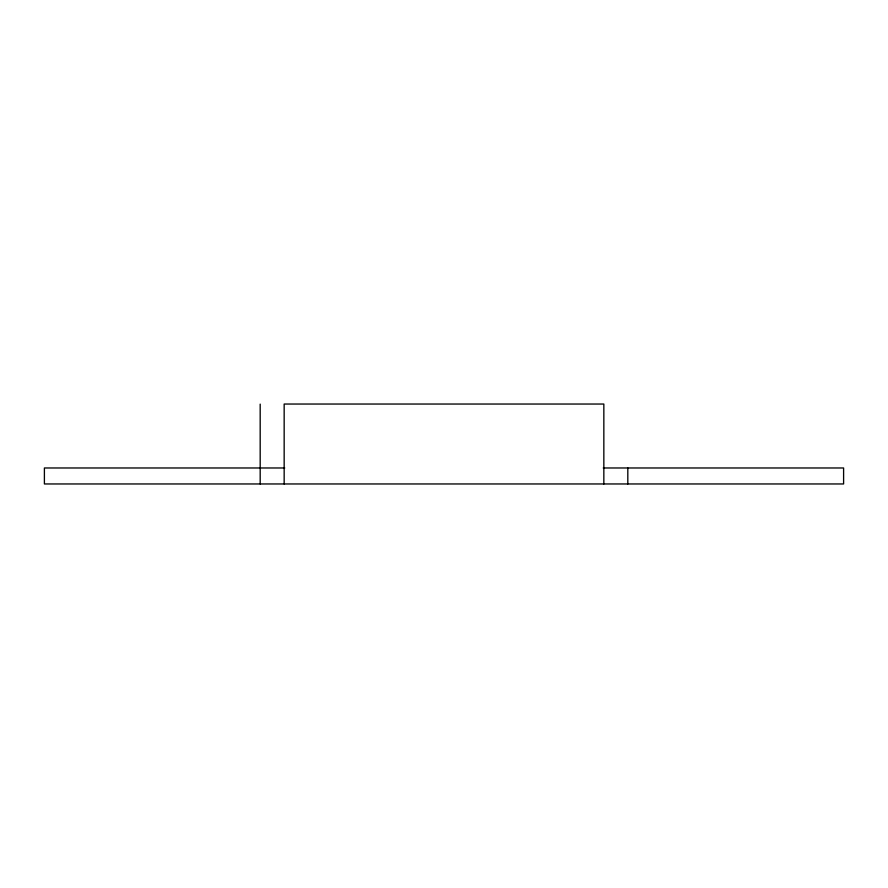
<?xml version="1.0" encoding="UTF-8"?>
<svg xmlns="http://www.w3.org/2000/svg" width="888" height="888" viewBox="0 0 888 888"><rect width="100%" height="100%" fill="white"/><g stroke="black" fill="none" stroke-linecap="round" stroke-linejoin="round"><path stroke-width="1.33" d="M284.748 467.976L44.4 467.976L44.4 483.96L843.6 483.96L843.6 467.976L603.252 467.976M627.816 467.976L627.816 483.96M603.84 483.96L603.84 404.04L284.16 404.04L284.16 483.96M260.184 404.118L260.184 483.96"/></g></svg>
